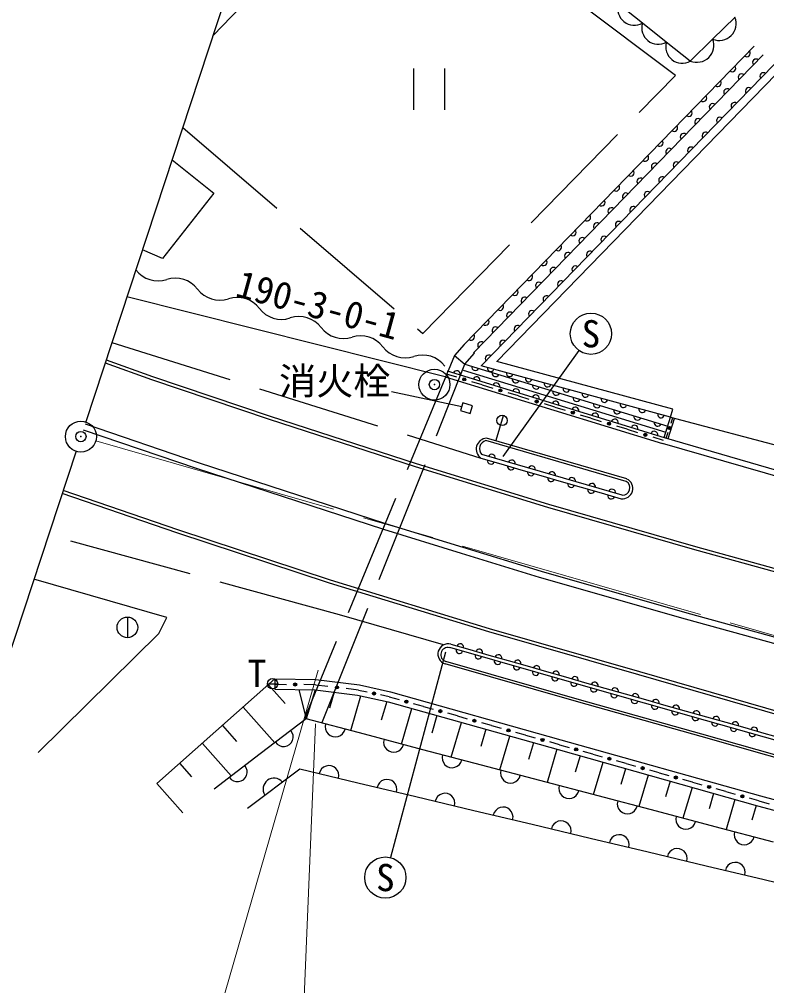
# Model space of a CAD drawing. Units: millimetres, scale not verified. Extents: x 40000 to 680000, y 20000 to 380000.
# Drawn here: x 72183 to 108416, y 285659 to 332522 of the extents above; entities that cross this region are included whole.
import ezdxf
from ezdxf.enums import TextEntityAlignment as Align

# ---------------------------------------------------------------- set-up
doc = ezdxf.new("R2010")
doc.units = ezdxf.units.MM
doc.header["$LTSCALE"] = 1000
doc.header["$PDMODE"] = 32
doc.header["$PDSIZE"] = 500
doc.linetypes.add('CHAIN', pattern=[18.5, 12, -1.5, 3.5, -1.5])
doc.linetypes.add('DASHED', pattern=[7.5, 6, -1.5])
for name, color, linetype, lineweight in [('M-BGD', 7, 'Continuous', 25), ('M-BGD-EXST', 7, 'Continuous', 25), ('M-BMK', 2, 'CHAIN', 13), ('M-BMK-SRVR', 3, 'Continuous', 25), ('M-STR-HTXT', 7, 'Continuous', 13), ('M-STR-STRC', 7, 'Continuous', 25)]:
    doc.layers.add(name, color=color, linetype=linetype, lineweight=lineweight)
doc.layers.add('M-OTRS', color=6, linetype='Continuous')
doc.styles.add('ＭＳ ゴシック', font='')
doc.styles.get('ＭＳ ゴシック').set_extended_font_data('MS Gothic')

msp = doc.modelspace()

# ---------------------------------------------------------------- linework, layer by layer
at = {"layer": 'M-BGD'}
for p, q in [((84971, 342047), (75401, 312998)), ((102389, 332341), (101227, 333262)), ((103551, 331420), (102389, 332341)), ((106881, 332620), (105797, 331560)), ((104714, 330499), (103551, 331420)), ((105797, 331560), (104714, 330499)), ((93748, 316755), (107813, 331221)), ((94211, 316370), (108243, 330803)), ((92831, 315188), (77401, 319070)), ((93745, 316757), (93289, 316213)), ((93787, 315795), (94243, 316339)), ((94243, 316339), (94209, 316368)), ((93289, 316213), (93787, 315795)), ((92919, 315475), (103452, 312246)), ((93699, 315509), (103532, 312498)), ((93790, 315799), (103620, 312785)), ((92831, 315188), (103364, 311959)), ((92875, 315332), (93377, 315178)), ((94630, 314794), (94129, 314947)), ((94630, 314794), (95132, 314640)), ((96386, 314255), (95884, 314409)), ((96386, 314255), (96888, 314102)), ((98142, 313717), (97640, 313871)), ((98142, 313717), (98643, 313563)), ((103756, 313223), (103861, 313609)), ((99897, 313179), (99396, 313333)), ((99897, 313179), (100399, 313025)), ((103452, 312246), (103756, 313223)), ((103643, 312187), (103947, 313163)), ((103756, 313223), (109695, 311650)), ((103851, 313193), (103765, 312914)), ((101653, 312641), (101151, 312795)), ((101653, 312641), (102154, 312487)), ((101642, 310230), (94834, 312205)), ((103408, 312103), (102907, 312256)), ((103452, 312246), (109389, 310520)), ((103548, 312216), (103635, 312495)), ((101609, 310115), (94801, 312090)), ((109310, 310231), (103364, 311959)), ((74932, 311574), (65050, 281576)), ((94555, 311245), (95528, 310963)), ((101414, 309442), (94606, 311418)), ((95528, 310963), (96501, 310680)), ((96501, 310680), (97473, 310398)), ((97473, 310398), (98446, 310116)), ((98446, 310116), (99418, 309834)), ((99418, 309834), (100391, 309552)), ((100391, 309552), (101363, 309270)), ((93097, 302224), (94024, 301958)), ((94024, 301958), (94951, 301693)), ((94951, 301693), (95879, 301427)), ((95879, 301427), (96806, 301162)), ((96806, 301162), (97734, 300896)), ((97734, 300896), (98661, 300631)), ((84578, 300532), (78855, 295458)), ((84578, 300532), (84570, 300032)), ((98661, 300631), (99589, 300365)), ((85072, 299346), (84266, 300255)), ((84574, 300282), (85136, 300272)), ((85741, 300012), (86089, 298598)), ((86541, 300249), (85979, 300259)), ((86523, 300000), (86089, 298598)), ((86541, 300249), (87137, 300177)), ((88627, 299995), (88031, 300068)), ((88627, 299995), (89054, 299901)), ((99589, 300365), (100575, 300087)), ((100575, 300087), (101561, 299810)), ((87444, 299887), (87219, 299123)), ((88248, 298029), (88745, 299713)), ((90121, 299666), (89694, 299760)), ((90121, 299666), (90593, 299533)), ((101561, 299810), (102547, 299532)), ((102547, 299532), (103534, 299254)), ((84570, 297439), (83038, 299166)), ((90000, 299440), (89732, 298529)), ((90713, 297378), (91220, 299097)), ((91772, 299201), (91300, 299334)), ((91772, 299201), (92243, 299069)), ((103534, 299254), (104520, 298976)), ((86089, 298598), (83859, 296896)), ((88921, 297851), (86089, 298598)), ((92425, 298758), (92175, 297908)), ((93422, 298737), (92951, 298870)), ((93422, 298737), (93894, 298605)), ((104520, 298976), (105506, 298698)), ((105506, 298698), (106432, 298436)), ((82733, 297503), (82042, 298283)), ((93121, 296743), (93617, 298423)), ((94795, 298092), (94550, 297261)), ((95073, 298273), (94601, 298406)), ((95073, 298273), (95544, 298141)), ((106432, 298436), (107358, 298174)), ((107358, 298174), (108284, 297911)), ((91753, 297104), (88921, 297851)), ((95474, 296122), (95959, 297765)), ((96723, 297809), (96252, 297942)), ((96723, 297809), (97195, 297677)), ((108284, 297911), (109210, 297649)), ((82461, 295829), (81058, 297411)), ((97109, 297441), (96870, 296629)), ((98246, 297121), (97773, 295516)), ((98374, 297345), (97902, 297478)), ((98374, 297345), (98834, 297215)), ((83859, 296896), (81630, 295194)), ((94585, 296357), (91753, 297104)), ((99370, 296804), (99136, 296011)), ((99985, 296890), (99525, 297020)), ((99985, 296890), (100446, 296761)), ((80550, 295782), (79965, 296442)), ((97417, 295610), (94585, 296357)), ((100018, 294924), (100481, 296491)), ((101597, 296436), (101136, 296566)), ((101579, 296181), (101350, 295407)), ((101597, 296436), (102057, 296306)), ((83244, 294267), (85785, 296169)), ((85785, 296169), (88598, 295499)), ((102664, 295875), (102212, 294345)), ((103208, 295981), (102748, 296111)), ((103208, 295981), (103669, 295851)), ((80115, 294037), (78855, 295458)), ((88598, 295499), (91412, 294828)), ((100249, 294863), (97417, 295610)), ((103736, 295572), (103513, 294816)), ((104796, 295273), (104356, 293779)), ((104820, 295526), (104359, 295656)), ((104820, 295526), (105280, 295396)), ((91412, 294828), (94225, 294157)), ((103081, 294115), (100249, 294863)), ((105844, 294978), (105626, 294240)), ((106431, 295072), (105971, 295201)), ((106431, 295072), (106892, 294942)), ((108109, 294858), (118622, 292073)), ((106880, 294685), (106449, 293227)), ((108043, 294617), (107583, 294747)), ((107903, 294395), (107694, 293689)), ((108043, 294617), (108544, 294484)), ((94225, 294157), (97039, 293487)), ((105914, 293368), (103081, 294115)), ((97039, 293487), (99852, 292816)), ((108746, 292621), (105914, 293368)), ((99852, 292816), (102666, 292146)), ((102666, 292146), (105479, 291475)), ((105479, 291475), (108293, 290805)), ((108293, 290805), (111106, 290134))]:
    msp.add_line(p, q, dxfattribs=at)
at = {"layer": 'M-BGD', "linetype": 'DASHED'}
for p, q in [((76670, 316848), (94555, 311245)), ((93289, 316213), (86004, 298621)), ((86857, 298396), (93787, 315795))]:
    msp.add_line(p, q, dxfattribs=at)
for points in [[(80106, 327278), (91747, 317292), (103996, 329804), (98152, 334169), (90125, 340632), (81573, 331733)], [(92744, 302182), (87705, 303648), (73592, 307506)]]:
    msp.add_lwpolyline(points, dxfattribs=at)
at = {"layer": 'M-BGD'}
for points in [[(103756, 313223), (94575, 315719), (110457, 332055)], [(103861, 313609), (95335, 315927), (108882, 329861)], [(79587, 325703), (81607, 324094), (79130, 320918), (78153, 321350)], [(73103, 296973), (78941, 302744), (79328, 303518), (72890, 305375)], [(111794, 296730), (105457, 298525), (99540, 300192), (93047, 302051)], [(111603, 296057), (105267, 297851), (99348, 299519), (92854, 301378)], [(111715, 295900), (105234, 297736), (99316, 299403), (92821, 301262)], [(84578, 300532), (86558, 300499), (88669, 300242), (90182, 299908), (98441, 297586), (108109, 294858)], [(84570, 300032), (86523, 300000), (88585, 299748), (90060, 299423), (98306, 297105), (107977, 294376), (118494, 291589)]]:
    msp.add_lwpolyline(points, dxfattribs=at)
for centre, radius in [((93753, 315063), 75), ((93753, 315063), 49.5), ((93753, 315063), 24.5), ((95508, 314524), 75), ((95508, 314524), 49.5), ((95508, 314524), 24.5), ((97264, 313986), 75), ((97264, 313986), 49.5), ((97264, 313986), 24.5), ((99019, 313448), 75), ((99019, 313448), 49.5), ((99019, 313448), 24.5), ((100775, 312910), 75), ((100775, 312910), 49.5), ((100775, 312910), 24.5), ((103700, 312705), 75), ((103700, 312705), 49.5), ((103700, 312705), 24.5), ((102531, 312372), 75), ((102531, 312372), 49.5), ((102531, 312372), 24.5), ((85557, 300265), 75), ((85557, 300265), 49.5), ((85557, 300265), 24.5), ((87584, 300122), 75), ((87584, 300122), 49.5), ((87584, 300122), 24.5), ((89374, 299830), 75), ((89374, 299830), 49.5), ((89374, 299830), 24.5), ((90946, 299433), 75), ((90946, 299433), 49.5), ((90946, 299433), 24.5), ((92597, 298969), 75), ((92597, 298969), 49.5), ((92597, 298969), 24.5), ((94247, 298505), 75), ((94247, 298505), 49.5), ((94247, 298505), 24.5), ((95898, 298041), 75), ((95898, 298041), 49.5), ((95898, 298041), 24.5), ((97548, 297577), 75), ((97548, 297577), 49.5), ((97548, 297577), 24.5), ((99179, 297118), 75), ((99179, 297118), 49.5), ((99179, 297118), 24.5), ((100791, 296663), 75), ((100791, 296663), 49.5), ((100791, 296663), 24.5), ((102403, 296208), 75), ((102403, 296208), 49.5), ((102403, 296208), 24.5), ((104014, 295754), 75), ((104014, 295754), 49.5), ((104014, 295754), 24.5), ((105626, 295299), 75), ((105626, 295299), 49.5), ((105626, 295299), 24.5), ((107237, 294844), 75), ((107237, 294844), 49.5), ((107237, 294844), 24.5)]:
    msp.add_circle(centre, radius, dxfattribs=at)
for centre, radius, start, end in [((101994, 333036), 800, 163.6313, 299.6066), ((103156, 332115), 800, 163.6313, 299.6066), ((106112, 332322), 824, 247.5617, 21.2057), ((104319, 331195), 800, 163.6313, 299.6066), ((105029, 331262), 824, 247.5622, 21.2063), ((107447, 330873), 169, 232.3336, 39.2832), ((107905, 330429), 169, 52.2081, 219.4073), ((106744, 330150), 169, 232.3336, 39.2832), ((108258, 329766), 169, 52.1536, 219.4628), ((106041, 329426), 169, 232.3336, 39.2832), ((107204, 329707), 169, 52.2109, 219.4068), ((106502, 328986), 169, 52.2093, 219.4076), ((107557, 329045), 169, 52.1521, 219.4636), ((105338, 328703), 169, 232.3342, 39.2833), ((104634, 327980), 169, 232.3342, 39.2833), ((105800, 328264), 169, 52.2114, 219.4048), ((106856, 328324), 169, 52.1536, 219.4628), ((105099, 327542), 169, 52.2098, 219.4056), ((106155, 327603), 169, 52.1536, 219.4628), ((103931, 327256), 169, 232.3342, 39.2833), ((103228, 326533), 169, 232.3356, 39.2804), ((104397, 326820), 169, 52.2114, 219.4048), ((105454, 326882), 169, 52.1536, 219.4628), ((103695, 326099), 169, 52.2081, 219.4073), ((104753, 326161), 169, 52.1536, 219.4628), ((102525, 325810), 169, 232.3356, 39.2804), ((102994, 325377), 169, 52.2081, 219.4073), ((104052, 325440), 169, 52.1536, 219.4628), ((101821, 325086), 169, 232.3356, 39.2804), ((102292, 324655), 169, 52.2088, 219.4074), ((103351, 324719), 169, 52.1536, 219.4628), ((101118, 324363), 169, 232.334, 39.2812), ((101590, 323933), 169, 52.2093, 219.4076), ((102650, 323998), 169, 52.1536, 219.4628), ((100415, 323640), 169, 232.334, 39.2812), ((100889, 323212), 169, 52.21, 219.4077), ((101949, 323277), 169, 52.1529, 219.4628), ((99712, 322916), 169, 232.334, 39.2812), ((100187, 322490), 169, 52.2093, 219.4076), ((101248, 322556), 169, 52.1536, 219.4628), ((99009, 322193), 169, 232.3347, 39.2813), ((100547, 321835), 169, 52.1524, 219.4625), ((98305, 321470), 169, 232.3347, 39.2813), ((99485, 321768), 169, 52.2105, 219.4057), ((98784, 321046), 169, 52.2098, 219.4056), ((99846, 321114), 169, 52.1536, 219.4628), ((97602, 320746), 169, 232.3347, 39.2813), ((99145, 320392), 169, 52.1536, 219.4628), ((78907, 321191), 1355, 217.3535, 288.0721), ((96899, 320023), 169, 232.3356, 39.2804), ((98082, 320325), 169, 52.2088, 219.4074), ((79748, 318614), 1355, 37.3522, 108.0727), ((97380, 319603), 169, 52.2081, 219.4073), ((98444, 319671), 169, 52.1521, 219.4636), ((81902, 320259), 1355, 217.3535, 288.0721), ((96196, 319300), 169, 232.3356, 39.2804), ((82743, 317682), 1355, 37.3536, 108.0722), ((95493, 318576), 169, 232.3356, 39.2804), ((96679, 318881), 169, 52.2097, 219.4065), ((97743, 318950), 169, 52.1536, 219.4628), ((84898, 319327), 1355, 217.3522, 288.0727), ((95977, 318159), 169, 52.2093, 219.4076), ((97042, 318229), 169, 52.1536, 219.4628), ((85739, 316750), 1355, 37.3535, 108.0721), ((94789, 317853), 169, 232.334, 39.2812), ((87893, 318394), 1355, 217.3531, 288.0725), ((95275, 317437), 169, 52.2109, 219.4068), ((96341, 317508), 169, 52.1536, 219.4628), ((88734, 315818), 1355, 37.3522, 108.0727), ((94086, 317130), 169, 232.334, 39.2812), ((94574, 316716), 169, 52.2093, 219.4076), ((95640, 316787), 169, 52.1536, 219.4628), ((90889, 317462), 1355, 217.3531, 288.0725), ((91730, 314885), 1355, 37.3531, 108.0725), ((94939, 316066), 169, 52.1536, 219.4628), ((93392, 315311), 168, 349.0725, 156.841), ((94285, 315667), 173, 170.5952, 335.364), ((95037, 315602), 159, 167.9697, 341.6098), ((95269, 315366), 173, 170.5952, 335.364), ((95955, 315353), 159, 167.9725, 341.6087), ((94350, 315018), 168, 349.0716, 156.8419), ((96252, 315065), 173, 170.5952, 335.364), ((96873, 315103), 159, 167.9697, 341.6116), ((95308, 314724), 168, 349.0725, 156.841), ((96265, 314431), 168, 349.0726, 156.8392), ((97235, 314764), 173, 170.5952, 335.364), ((97791, 314854), 159, 167.9697, 341.6098), ((98219, 314463), 173, 170.5952, 335.364), ((98709, 314604), 159, 167.9706, 341.6088), ((97223, 314137), 168, 349.0707, 156.8411), ((98180, 313843), 168, 349.0707, 156.8411), ((99202, 314162), 173, 170.5952, 335.364), ((99627, 314354), 159, 167.9716, 341.6097), ((100545, 314105), 159, 167.9697, 341.6116), ((99138, 313550), 168, 349.0698, 156.842), ((100185, 313861), 173, 170.5952, 335.364), ((101168, 313560), 173, 170.5952, 335.364), ((101463, 313855), 159, 167.9706, 341.6088), ((102381, 313606), 159, 167.9697, 341.6098), ((100096, 313256), 168, 349.0707, 156.8411), ((101053, 312963), 168, 349.0725, 156.841), ((102152, 313259), 173, 170.5944, 335.3648), ((103299, 313356), 159, 167.9716, 341.6097), ((102011, 312669), 168, 349.0725, 156.841), ((103135, 312958), 173, 170.5952, 335.364), ((94862, 311677), 529, 92.9894, 234.6531), ((102968, 312376), 168, 349.0725, 156.841), ((94889, 311700), 400, 102.7532, 224.8893), ((95086, 311257), 170, 350.5662, 157.0761), ((95047, 311123), 170, 170.5635, 337.0789), ((96020, 310841), 170, 170.5635, 337.0789), ((96059, 310975), 170, 350.5654, 157.077), ((97031, 310693), 170, 350.5635, 157.0789), ((96992, 310559), 170, 170.5635, 337.0789), ((97965, 310276), 170, 170.5662, 337.0761), ((98004, 310411), 170, 350.5635, 157.0789), ((98977, 310129), 170, 350.5635, 157.0789), ((101418, 309774), 508, 263.8592, 63.7833), ((98938, 309994), 170, 170.5662, 337.0761), ((99949, 309847), 170, 350.5654, 157.077), ((101423, 309804), 362, 268.4916, 59.1509), ((99910, 309712), 170, 170.5635, 337.0789), ((100883, 309430), 170, 170.5635, 337.0789), ((100922, 309564), 170, 350.5662, 157.0761), ((92975, 301738), 500, 75.9213, 252.1321), ((92966, 301710), 350, 76.5982, 251.4544), ((93514, 301929), 161, 168.0042, 340.0485), ((93557, 302080), 161, 348.0026, 160.0501), ((94485, 301815), 161, 348.0007, 160.052), ((94441, 301663), 161, 168.0042, 340.0484), ((95369, 301398), 161, 168.0052, 340.0474), ((95412, 301549), 161, 348.0026, 160.0501), ((96340, 301284), 161, 348.0007, 160.052), ((96296, 301132), 161, 168.0042, 340.0485), ((97224, 300867), 161, 168.006, 340.0484), ((97267, 301018), 161, 348.0025, 160.0501), ((98195, 300753), 161, 348.0007, 160.052), ((98151, 300601), 161, 168.0033, 340.0493), ((99122, 300487), 161, 348.0025, 160.0501), ((99079, 300336), 161, 168.0033, 340.0493), ((100039, 300075), 172, 171.6759, 336.8572), ((100076, 300205), 172, 351.6753, 156.8596), ((101062, 299927), 172, 351.6753, 156.8578), ((101025, 299797), 172, 171.6777, 336.8571), ((102011, 299519), 172, 171.6767, 336.8563), ((102048, 299649), 172, 351.6761, 156.8587), ((103035, 299372), 172, 351.6762, 156.857), ((102998, 299241), 172, 171.6777, 336.8571), ((103984, 298963), 172, 171.6759, 336.8572), ((104021, 299094), 172, 351.6743, 156.8589), ((105007, 298816), 172, 351.6761, 156.8587), ((104970, 298685), 172, 171.6777, 336.8571), ((105966, 298557), 161, 348.0164, 160.3521), ((87502, 298213), 488, 163.85, 346.5926), ((105912, 298404), 157, 166.7275, 341.6409), ((106817, 298147), 157, 166.7256, 341.6409), ((106892, 298295), 161, 348.0173, 160.3512), ((107818, 298032), 161, 348.0172, 160.3512), ((84993, 297722), 468, 213.5086, 41.2105), ((90334, 297466), 488, 163.8489, 346.5938), ((107722, 297891), 157, 166.7256, 341.6409), ((93166, 296719), 488, 163.8496, 346.5942), ((82764, 296020), 468, 213.5093, 41.2098), ((87196, 295851), 482, 344.5001, 168.6884), ((84532, 295194), 530, 40.0405, 213.5838), ((95998, 295972), 488, 163.85, 346.5926), ((90009, 295180), 482, 344.4981, 168.6901), ((98830, 295225), 488, 163.8489, 346.5938), ((92823, 294510), 482, 344.499, 168.6895), ((95636, 293839), 482, 344.499, 168.6895), ((101662, 294478), 488, 163.85, 346.5926), ((104495, 293731), 488, 163.85, 346.5926), ((98450, 293169), 482, 344.4984, 168.6898), ((101263, 292498), 482, 344.499, 168.6895), ((107327, 292983), 488, 163.8486, 346.594), ((104077, 291828), 482, 344.4991, 168.6902), ((106890, 291157), 482, 344.5, 168.6897)]:
    msp.add_arc(centre, radius, start, end, dxfattribs=at)
at = {"layer": 'M-BGD-EXST'}
for p, q in [((91289, 330139), (91289, 328139)), ((92789, 330139), (92789, 328139)), ((99313, 316461), (95632, 311318)), ((93630, 313737), (90225, 314454)), ((93686, 313919), (93575, 313555)), ((93575, 313555), (94043, 313412)), ((94154, 313775), (93686, 313919)), ((94043, 313412), (94154, 313775)), ((95300, 312113), (95657, 313311)), ((77424, 303535), (77424, 302535)), ((92849, 301832), (90186, 291870)), ((84211, 300302), (84711, 300302))]:
    msp.add_line(p, q, dxfattribs=at)
for centre, radius in [((99895, 317274), 1000), ((95586, 313071), 250), ((77424, 303035), 500), ((84461, 300302), 250), ((89928, 290903), 1000)]:
    msp.add_circle(centre, radius, dxfattribs=at)
at = {"layer": 'M-BMK'}
msp.add_line((75887, 312079), (150919, 290542), dxfattribs=at)
at = {"layer": 'M-BMK-SRVR'}
for centre in [(92308, 314807), (75167, 312286)]:
    msp.add_circle(centre, 750, dxfattribs=at)
msp.add_point((92308, 314807), dxfattribs=at)
at = {"layer": 'M-OTRS'}
msp.add_point((75167, 312286), dxfattribs=at)
at = {"layer": 'M-STR-HTXT'}
msp.add_line((73577, 255606), (86665, 300955), dxfattribs=at)
msp.add_lwpolyline([(108947, 265960), (85199, 265960), (86548, 298359)], dxfattribs=at)
at = {"layer": 'M-STR-STRC'}
for points in [[(76344, 315859), (78594, 315061), (84291, 313138), (91381, 310841), (97791, 308868), (104918, 306811), (111180, 305075), (117830, 303313), (124582, 301536), (131369, 299764), (137770, 298140), (144214, 296524), (150694, 294926), (156193, 293609), (162842, 292113)], [(76391, 316001), (78643, 315203), (84338, 313280), (91426, 310984), (97834, 309012), (104959, 306955), (111219, 305220), (117868, 303458), (124620, 301681), (131406, 299910), (137806, 298285), (144250, 296670), (150729, 295072), (156227, 293755), (162874, 292259)], [(75275, 312616), (80761, 310748), (89838, 307791)], [(75369, 312901), (80856, 311033), (89928, 308077)], [(165000, 284836), (155154, 287024), (145983, 289202), (136283, 291613), (127198, 293923), (117878, 296357), (110125, 298454), (102220, 300727), (94941, 302826), (87224, 305173), (79822, 307627), (74260, 309534)], [(165031, 284983), (155187, 287170), (146018, 289348), (136319, 291758), (127235, 294069), (117916, 296502), (110165, 298598), (102261, 300871), (94984, 302970), (87269, 305316), (79870, 307769), (74307, 309676)], [(89928, 308077), (93687, 306925), (97475, 305753), (104544, 303736), (113931, 301152), (125116, 298152), (135451, 295527)], [(89838, 307791), (93599, 306638), (97390, 305466), (104463, 303447), (113852, 300863), (125041, 297861), (135377, 295236)]]:
    msp.add_lwpolyline(points, dxfattribs=at)

# ---------------------------------------------------------------- texts
at = {"layer": 'M-BGD-EXST', "style": 'ＭＳ ゴシック'}
for s, p in [('S', (99895, 317274)), ('消火栓', (87477, 314982)), ('T', (83705, 300808)), ('S', (89928, 290903))]:
    msp.add_text(s, height=1320, dxfattribs=at).set_placement(p, align=Align.MIDDLE_CENTER)
at = {"layer": 'M-BMK-SRVR', "style": 'ＭＳ ゴシック'}
msp.add_text('190-3-0-1', height=1320, rotation=344.631, dxfattribs=at).set_placement((86674, 318669), align=Align.MIDDLE_CENTER)

doc.saveas('drawing.dxf')
